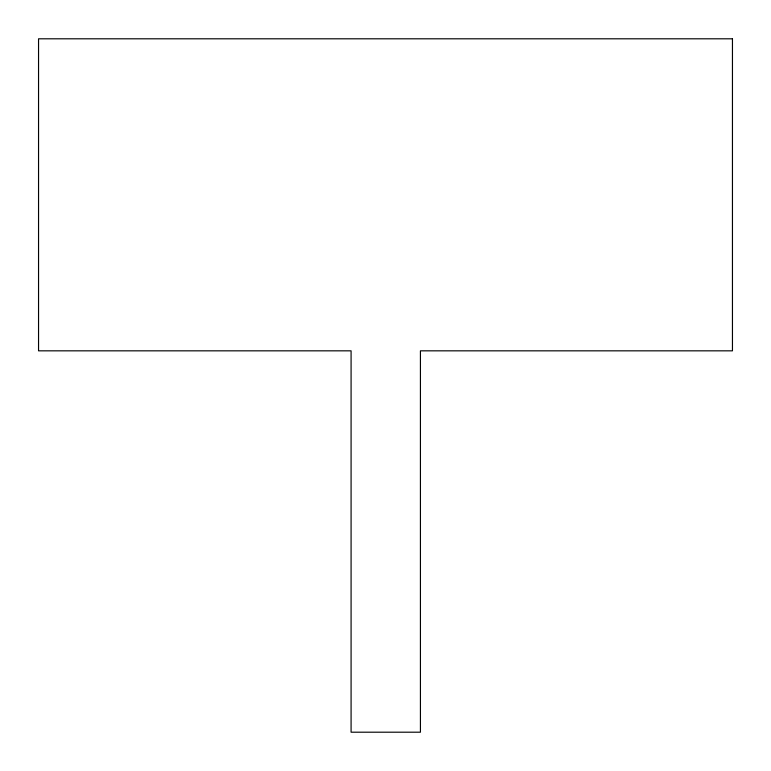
<?xml version="1.0" encoding="UTF-8"?>
<svg xmlns="http://www.w3.org/2000/svg" width="771" height="771" viewBox="0 0 771 771"><rect width="100%" height="100%" fill="white"/><g stroke="black" fill="none" stroke-linecap="round" stroke-linejoin="round"><path stroke-width="1.16" d="M732.45 38.801L38.55 38.801L38.55 350.834L351.084 350.834L351.084 732.199L420.426 732.199L420.426 350.834L732.45 350.834L732.45 38.801"/></g></svg>
